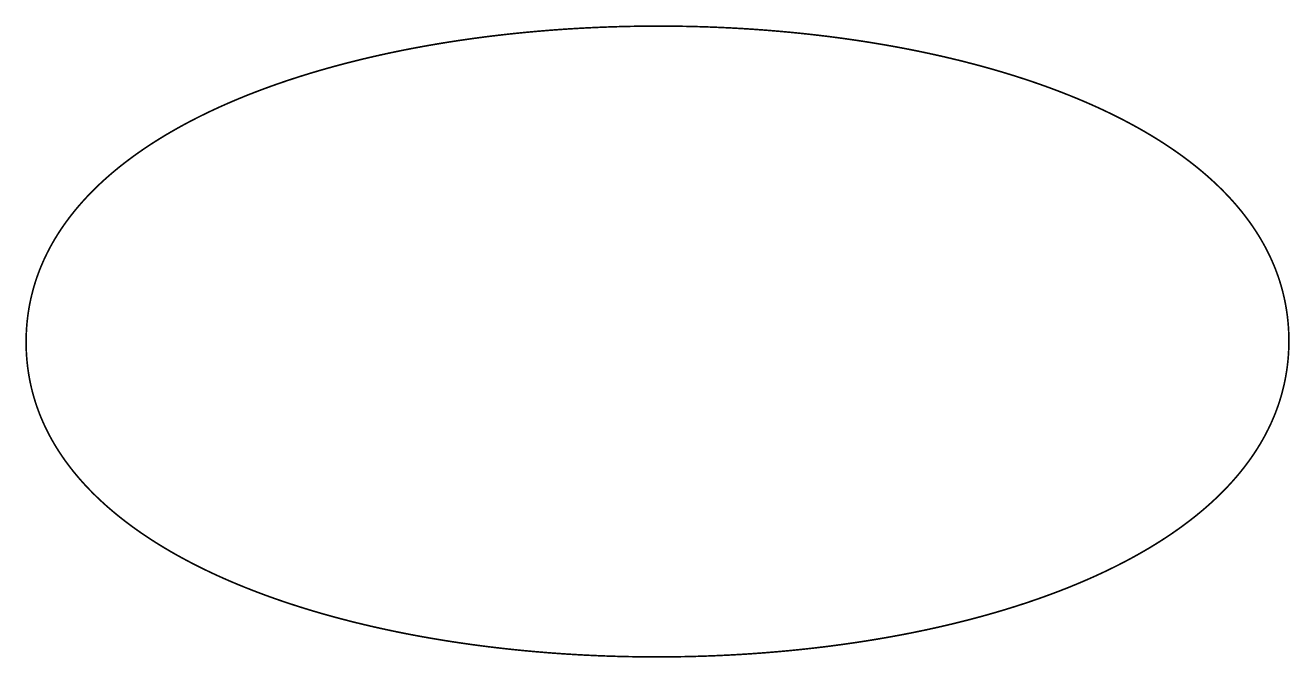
# Model space of a CAD drawing. Extents: x 0.05 to 7.93, y 0.05 to 3.99.
import ezdxf

# ---------------------------------------------------------------- set-up
doc = ezdxf.new("R2010")
doc.units = 0
doc.header["$LTSCALE"] = 0.166667
doc.layers.add('FOREGROUND', color=7, linetype='CONTINUOUS')

msp = doc.modelspace()

# ---------------------------------------------------------------- linework, layer by layer
at = {"layer": 'FOREGROUND', "linetype": 'CONTINUOUS', "const_width": 0.01}
msp.add_lwpolyline([(7.923329, 2.018333), (7.923082, 2.04518), (7.922285, 2.071843), (7.920942, 2.098321), (7.919056, 2.124615), (7.916633, 2.150724), (7.913674, 2.176649), (7.910185, 2.202389), (7.906169, 2.227945), (7.901629, 2.253316), (7.89657, 2.278502), (7.890995, 2.303504), (7.884908, 2.328322), (7.878313, 2.352955), (7.871213, 2.377404), (7.863613, 2.401668), (7.855517, 2.425747), (7.846927, 2.449643), (7.837848, 2.473353), (7.828283, 2.496879), (7.818237, 2.520221), (7.807713, 2.543378), (7.796715, 2.56635), (7.785247, 2.589138), (7.773312, 2.611742), (7.760915, 2.634161), (7.748058, 2.656396), (7.734747, 2.678446), (7.720984, 2.700311), (7.706774, 2.721992), (7.69212, 2.743489), (7.677026, 2.764801), (7.661495, 2.785928), (7.645533, 2.806871), (7.629141, 2.82763), (7.612325, 2.848204), (7.595088, 2.868593), (7.577434, 2.888798), (7.559366, 2.908819), (7.540889, 2.928655), (7.522005, 2.948306), (7.50272, 2.967773), (7.483036, 2.987055), (7.462958, 3.006153), (7.442489, 3.025067), (7.421633, 3.043796), (7.400394, 3.06234), (7.378776, 3.0807), (7.356782, 3.098875), (7.334416, 3.116866), (7.311683, 3.134673), (7.288585, 3.152294), (7.265126, 3.169732), (7.241312, 3.186985), (7.217144, 3.204053), (7.192627, 3.220937), (7.167765, 3.237636), (7.142562, 3.254151), (7.11702, 3.270481), (7.091145, 3.286627), (7.06494, 3.302588), (7.038409, 3.318365), (7.011555, 3.333957), (6.984382, 3.349365), (6.956894, 3.364588), (6.929095, 3.379627), (6.900989, 3.394481), (6.872579, 3.409151), (6.84387, 3.423636), (6.814864, 3.437937), (6.785566, 3.452053), (6.75598, 3.465985), (6.726109, 3.479732), (6.695957, 3.493295), (6.665528, 3.506673), (6.634826, 3.519867), (6.603855, 3.532876), (6.572617, 3.5457), (6.541118, 3.55834), (6.509361, 3.570796), (6.477349, 3.583067), (6.445087, 3.595154), (6.412578, 3.607056), (6.379826, 3.618773), (6.346835, 3.630306), (6.313608, 3.641655), (6.28015, 3.652819), (6.246464, 3.663798), (6.212554, 3.674593), (6.178424, 3.685204), (6.144077, 3.69563), (6.109518, 3.705871), (6.07475, 3.715928), (6.039777, 3.725801), (6.004602, 3.735489), (5.96923, 3.744992), (5.933664, 3.754311), (5.897909, 3.763445), (5.861967, 3.772395), (5.825842, 3.781161), (5.78954, 3.789742), (5.753062, 3.798138), (5.716414, 3.80635), (5.679598, 3.814377), (5.642619, 3.82222), (5.60548, 3.829878), (5.568185, 3.837352), (5.530739, 3.844641), (5.493144, 3.851746), (5.455404, 3.858666), (5.417524, 3.865402), (5.379507, 3.871953), (5.341357, 3.87832), (5.303078, 3.884502), (5.264673, 3.8905), (5.226146, 3.896313), (5.187501, 3.901942), (5.148743, 3.907386), (5.109873, 3.912645), (5.070898, 3.91772), (5.031819, 3.922611), (4.992642, 3.927317), (4.953369, 3.931839), (4.914005, 3.936176), (4.874553, 3.940328), (4.835017, 3.944296), (4.795401, 3.94808), (4.755709, 3.951679), (4.715945, 3.955093), (4.676111, 3.958323), (4.636213, 3.961369), (4.596254, 3.96423), (4.556237, 3.966906), (4.516167, 3.969398), (4.476047, 3.971705), (4.435881, 3.973828), (4.395673, 3.975766), (4.355427, 3.97752), (4.315146, 3.97909), (4.274834, 3.980474), (4.234495, 3.981675), (4.194133, 3.982691), (4.153751, 3.983522), (4.113354, 3.984169), (4.072945, 3.984631), (4.032527, 3.984908), (3.992106, 3.985002), (3.951684, 3.98491), (3.911265, 3.984634), (3.870853, 3.984174), (3.830452, 3.983529), (3.790066, 3.9827), (3.749698, 3.981686), (3.709353, 3.980488), (3.669033, 3.979105), (3.628744, 3.977537), (3.588487, 3.975785), (3.548269, 3.973849), (3.508091, 3.971728), (3.467958, 3.969422), (3.427874, 3.966932), (3.387843, 3.964258), (3.347868, 3.961398), (3.307953, 3.958355), (3.268102, 3.955127), (3.228318, 3.951714), (3.188606, 3.948117), (3.14897, 3.944335), (3.109412, 3.940369), (3.069937, 3.936218), (3.030549, 3.931883), (2.991251, 3.927363), (2.952048, 3.922659), (2.912942, 3.91777), (2.873938, 3.912697), (2.83504, 3.907439), (2.796251, 3.901997), (2.757575, 3.89637), (2.719016, 3.890559), (2.680578, 3.884563), (2.642265, 3.878382), (2.60408, 3.872017), (2.566026, 3.865468), (2.528109, 3.858734), (2.490331, 3.851815), (2.452697, 3.844712), (2.41521, 3.837425), (2.377874, 3.829953), (2.340693, 3.822296), (2.30367, 3.814455), (2.26681, 3.80643), (2.230116, 3.798219), (2.193592, 3.789825), (2.157242, 3.781246), (2.121069, 3.772482), (2.085078, 3.763534), (2.049272, 3.754401), (2.013654, 3.745084), (1.97823, 3.735582), (1.943002, 3.725896), (1.907974, 3.716025), (1.87315, 3.705969), (1.838534, 3.69573), (1.80413, 3.685305), (1.769941, 3.674696), (1.735971, 3.663903), (1.702224, 3.652925), (1.668705, 3.641762), (1.635415, 3.630415), (1.60236, 3.618884), (1.569544, 3.607168), (1.536969, 3.595267), (1.50464, 3.583182), (1.47256, 3.570913), (1.440734, 3.558458), (1.409165, 3.54582), (1.377857, 3.532997), (1.346813, 3.519989), (1.316038, 3.506797), (1.285535, 3.49342), (1.255308, 3.479859), (1.225361, 3.466113), (1.195698, 3.452183), (1.166322, 3.438068), (1.137237, 3.423768), (1.108448, 3.409285), (1.079957, 3.394616), (1.051768, 3.379763), (1.023886, 3.364726), (0.996314, 3.349504), (0.969056, 3.334097), (0.942116, 3.318506), (0.915497, 3.302731), (0.889204, 3.286771), (0.863239, 3.270626), (0.837608, 3.254297), (0.812313, 3.237783), (0.787359, 3.221085), (0.762749, 3.204202), (0.738486, 3.187135), (0.714576, 3.169883), (0.691021, 3.152447), (0.667826, 3.134826), (0.644994, 3.117021), (0.622529, 3.099031), (0.600434, 3.080857), (0.578714, 3.062498), (0.557373, 3.043955), (0.536413, 3.025227), (0.51584, 3.006314), (0.495656, 2.987217), (0.475866, 2.967936), (0.456473, 2.94847), (0.437481, 2.928819), (0.418893, 2.908984), (0.400715, 2.888964), (0.382949, 2.86876), (0.365599, 2.848371), (0.348669, 2.827798), (0.332163, 2.80704), (0.316084, 2.786098), (0.300437, 2.764971), (0.285225, 2.74366), (0.270452, 2.722164), (0.256122, 2.700484), (0.242238, 2.678619), (0.228805, 2.65657), (0.215825, 2.634336), (0.203304, 2.611917), (0.191244, 2.589314), (0.17965, 2.566527), (0.168525, 2.543555), (0.157873, 2.520398), (0.147698, 2.497057), (0.138003, 2.473531), (0.128793, 2.449821), (0.120071, 2.425926), (0.111841, 2.401847), (0.104107, 2.377583), (0.096872, 2.353135), (0.090141, 2.328502), (0.083916, 2.303685), (0.078203, 2.278683), (0.073005, 2.253497), (0.068325, 2.228126), (0.064167, 2.20257), (0.060535, 2.176831), (0.057433, 2.150906), (0.054865, 2.124797), (0.052835, 2.098503), (0.051345, 2.072025), (0.050401, 2.045363), (0.050005, 2.018516), (0.050005, 2.018516), (0.050247, 1.991668), (0.051039, 1.965006), (0.052377, 1.938527), (0.054258, 1.912234), (0.056677, 1.886124), (0.05963, 1.8602), (0.063115, 1.834459), (0.067126, 1.808904), (0.071661, 1.783532), (0.076716, 1.758345), (0.082286, 1.733343), (0.088368, 1.708525), (0.094959, 1.683892), (0.102054, 1.659443), (0.109649, 1.635178), (0.117742, 1.611098), (0.126327, 1.587203), (0.135402, 1.563492), (0.144962, 1.539965), (0.155003, 1.516623), (0.165523, 1.493466), (0.176517, 1.470493), (0.187981, 1.447704), (0.199911, 1.4251), (0.212305, 1.40268), (0.225157, 1.380445), (0.238464, 1.358394), (0.252223, 1.336528), (0.26643, 1.314847), (0.28108, 1.293349), (0.29617, 1.272037), (0.311696, 1.250908), (0.327655, 1.229965), (0.344042, 1.209205), (0.360855, 1.188631), (0.378088, 1.16824), (0.395739, 1.148035), (0.413803, 1.128013), (0.432276, 1.108177), (0.451156, 1.088524), (0.470438, 1.069056), (0.490118, 1.049773), (0.510193, 1.030674), (0.530658, 1.01176), (0.55151, 0.99303), (0.572746, 0.974485), (0.594361, 0.956124), (0.616351, 0.937947), (0.638714, 0.919955), (0.661444, 0.902148), (0.684539, 0.884525), (0.707994, 0.867086), (0.731805, 0.849833), (0.75597, 0.832763), (0.780484, 0.815878), (0.805343, 0.799178), (0.830543, 0.782662), (0.856081, 0.76633), (0.881953, 0.750183), (0.908155, 0.734221), (0.934684, 0.718443), (0.961535, 0.702849), (0.988705, 0.68744), (1.01619, 0.672216), (1.043986, 0.657176), (1.072089, 0.64232), (1.100497, 0.627649), (1.129203, 0.613162), (1.158206, 0.59886), (1.187502, 0.584743), (1.217085, 0.57081), (1.246954, 0.557061), (1.277103, 0.543497), (1.307529, 0.530118), (1.338229, 0.516923), (1.369198, 0.503912), (1.400433, 0.491086), (1.43193, 0.478444), (1.463685, 0.465987), (1.495694, 0.453715), (1.527954, 0.441627), (1.560461, 0.429723), (1.593211, 0.418004), (1.6262, 0.406469), (1.659424, 0.395119), (1.69288, 0.383954), (1.726564, 0.372973), (1.760472, 0.362176), (1.7946, 0.351564), (1.828945, 0.341136), (1.863502, 0.330893), (1.898269, 0.320835), (1.93324, 0.310961), (1.968413, 0.301271), (2.003783, 0.291766), (2.039347, 0.282446), (2.075101, 0.27331), (2.111042, 0.264358), (2.147164, 0.255591), (2.183465, 0.247008), (2.219941, 0.23861), (2.256588, 0.230397), (2.293403, 0.222368), (2.33038, 0.214523), (2.367518, 0.206863), (2.404811, 0.199388), (2.442256, 0.192097), (2.47985, 0.18499), (2.517588, 0.178068), (2.555467, 0.171331), (2.593483, 0.164778), (2.631632, 0.158409), (2.66991, 0.152225), (2.708314, 0.146226), (2.746839, 0.140411), (2.785483, 0.13478), (2.824241, 0.129335), (2.863109, 0.124073), (2.902084, 0.118996), (2.941161, 0.114104), (2.980338, 0.109396), (3.01961, 0.104873), (3.058973, 0.100534), (3.098424, 0.096379), (3.137959, 0.092409), (3.177574, 0.088624), (3.217266, 0.085023), (3.25703, 0.081607), (3.296862, 0.078375), (3.33676, 0.075328), (3.376719, 0.072465), (3.416735, 0.069787), (3.456804, 0.067293), (3.496924, 0.064984), (3.537089, 0.062859), (3.577297, 0.060919), (3.617543, 0.059163), (3.657824, 0.057592), (3.698136, 0.056205), (3.738474, 0.055003), (3.778836, 0.053986), (3.819218, 0.053152), (3.859615, 0.052504), (3.900024, 0.05204), (3.940441, 0.05176), (3.980863, 0.051665), (4.021285, 0.051754), (4.061704, 0.052028), (4.102115, 0.052487), (4.142516, 0.05313), (4.182903, 0.053957), (4.223271, 0.05497), (4.263616, 0.056166), (4.303936, 0.057547), (4.344226, 0.059113), (4.384483, 0.060863), (4.424702, 0.062797), (4.46488, 0.064917), (4.505013, 0.06722), (4.545098, 0.069708), (4.585129, 0.072381), (4.625105, 0.075238), (4.665021, 0.07828), (4.704872, 0.081506), (4.744656, 0.084917), (4.784369, 0.088513), (4.824006, 0.092292), (4.863565, 0.096257), (4.90304, 0.100406), (4.942429, 0.104739), (4.981728, 0.109257), (5.020932, 0.113959), (5.060039, 0.118846), (5.099044, 0.123918), (5.137943, 0.129174), (5.176733, 0.134614), (5.21541, 0.14024), (5.253969, 0.146049), (5.292409, 0.152043), (5.330723, 0.158222), (5.36891, 0.164585), (5.406964, 0.171133), (5.444883, 0.177865), (5.482662, 0.184782), (5.520297, 0.191883), (5.557786, 0.199169), (5.595123, 0.206639), (5.632306, 0.214294), (5.66933, 0.222133), (5.706191, 0.230157), (5.742887, 0.238366), (5.779412, 0.246759), (5.815764, 0.255336), (5.851938, 0.264098), (5.887932, 0.273045), (5.923739, 0.282176), (5.959358, 0.291491), (5.994785, 0.300992), (6.030015, 0.310676), (6.065045, 0.320545), (6.09987, 0.330599), (6.134488, 0.340837), (6.168894, 0.35126), (6.203085, 0.361868), (6.237057, 0.372659), (6.270806, 0.383636), (6.304327, 0.394797), (6.337619, 0.406142), (6.370676, 0.417672), (6.403495, 0.429387), (6.436072, 0.441286), (6.468403, 0.453369), (6.500485, 0.465638), (6.532313, 0.47809), (6.563885, 0.490727), (6.595196, 0.503549), (6.626241, 0.516555), (6.657019, 0.529746), (6.687524, 0.543122), (6.717754, 0.556681), (6.747703, 0.570426), (6.777369, 0.584355), (6.806748, 0.598468), (6.835835, 0.612766), (6.864627, 0.627249), (6.893121, 0.641916), (6.921312, 0.656767), (6.949197, 0.671804), (6.976772, 0.687024), (7.004033, 0.70243), (7.030976, 0.718019), (7.057597, 0.733794), (7.083894, 0.749753), (7.109861, 0.765896), (7.135496, 0.782224), (7.160794, 0.798736), (7.185751, 0.815433), (7.210364, 0.832315), (7.23463, 0.849381), (7.258543, 0.866632), (7.282101, 0.884067), (7.3053, 0.901687), (7.328135, 0.919491), (7.350604, 0.93748), (7.372702, 0.955653), (7.394425, 0.974011), (7.41577, 0.992553), (7.436733, 1.01128), (7.45731, 1.030192), (7.477497, 1.049288), (7.497291, 1.068568), (7.516688, 1.088034), (7.535683, 1.107683), (7.554274, 1.127518), (7.572457, 1.147536), (7.590226, 1.16774), (7.60758, 1.188128), (7.624514, 1.2087), (7.641024, 1.229457), (7.657106, 1.250398), (7.672757, 1.271525), (7.687973, 1.292835), (7.70275, 1.31433), (7.717084, 1.33601), (7.730972, 1.357874), (7.74441, 1.379923), (7.757393, 1.402156), (7.769919, 1.424574), (7.781983, 1.447177), (7.793581, 1.469964), (7.804711, 1.492935), (7.815367, 1.516091), (7.825547, 1.539432), (7.835245, 1.562957), (7.84446, 1.586667), (7.853186, 1.610561), (7.861421, 1.63464), (7.86916, 1.658903), (7.876399, 1.683351), (7.883135, 1.707984), (7.889363, 1.732801), (7.895081, 1.757802), (7.900285, 1.782989), (7.904969, 1.808359), (7.909132, 1.833915), (7.912768, 1.859654), (7.915875, 1.885579), (7.918448, 1.911688), (7.920483, 1.937981), (7.921978, 1.964459), (7.922927, 1.991122), (7.923328, 2.017969)], close=True, dxfattribs=at)

doc.saveas('drawing.dxf')
